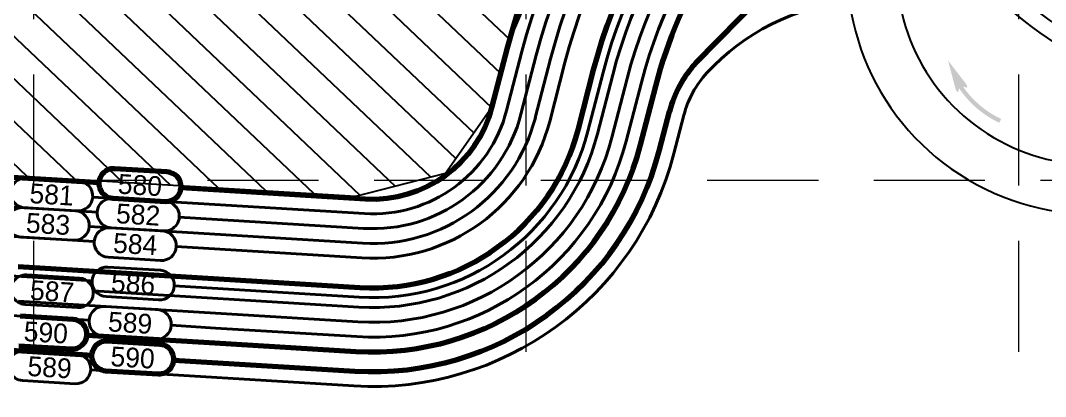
# Model space of a CAD drawing. Header units: inches. Extents: x -5337 to 1057, y 15227 to 19227.
# Drawn here: x -3040.3 to -2832.6, y 15985.4 to 16061.7 of the extents above; entities that cross this region are included whole.
import ezdxf
from ezdxf.enums import TextEntityAlignment as Align

# ---------------------------------------------------------------- set-up
doc = ezdxf.new("R2010")
doc.units = ezdxf.units.IN
doc.header["$LTSCALE"] = 150
doc.header["$MEASUREMENT"] = 0
doc.linetypes.add('HIDDEN', pattern=[0.375, 0.25, -0.125])
for name, color, linetype in [('COMT-MIN', 84, 'Continuous'), ('CONT-MJR', 84, 'Continuous'), ('grid', 7, 'HIDDEN'), ('PAVING', 7, 'Continuous'), ('ROW', 7, 'Continuous'), ('STORM', 7, 'Continuous')]:
    doc.layers.add(name, color=color, linetype=linetype)
doc.styles.add('Style-ENGINEERING', font='ENGINEERING.shx')

msp = doc.modelspace()

# ---------------------------------------------------------------- hatches: boundary and pattern name
at = {"layer": 'PAVING', "linetype": 'Continuous', "lineweight": 30}
h = msp.add_hatch(color=256, dxfattribs=at)
edge = h.paths.add_edge_path()
edge.add_line((-2848.817565174559, 16048.9264947827), (-2852.387401259288, 16053.56002522375))
edge.add_line((-2852.387401259288, 16053.56002522375), (-2850.89661221813, 16047.91275329168))
edge.add_line((-2850.896612218132, 16047.91275329168), (-2850.897531890916, 16047.91222798177))
edge.add_ellipse((-2850.639494317358, 16047.68314685866), major_axis=(0.2454876289483417, -0.5033247699381794), ratio=0.285714285714286, start_angle=235.2730666666667, end_angle=377.1826722222223)
edge.add_line((-2850.362479991716, 16047.22300710444), (-2850.359807924871, 16047.22394413761))
edge.add_line((-2850.359807924868, 16047.2239441376), (-2850.144331533573, 16047.92298811676))
edge.add_line((-2850.144331533575, 16047.92298811676), (-2850.149946670808, 16047.91349232357))
edge.add_arc((-2833.260842110249, 16059.40884125879), 20.43, 214.2406507238549, 244.6489201682993)
edge.add_line((-2842.00822680668, 16040.94622606932), (-2841.640005920903, 16041.72340900849))
edge.add_arc((-2833.260842110249, 16059.40884125879), 19.57000000000001, 214.5731146127437, 244.6489201682993, ccw=False)
edge.add_line((-2849.374833576796, 16048.30369925087), (-2849.37366333856, 16048.30350294327))
edge.add_line((-2849.373663338562, 16048.30350294327), (-2848.590296160864, 16048.07624486331))
edge.add_line((-2848.590296160864, 16048.07624486331), (-2848.587847148467, 16048.07532100225))
edge.add_ellipse((-2848.789520491195, 16048.58017850124), major_axis=(0.2454876289483417, -0.5033247699381794), ratio=0.2857142857142859, start_angle=345.5032805555555, end_angle=485.8315277777779)
edge.add_line((-2848.816639502433, 16048.93169160998), (-2848.817953442682, 16048.92803680473))

# ---------------------------------------------------------------- linework, layer by layer
at = {"color": 5}
for p, q in [((-3065.791073593009, 16176.31559852742), (-2941.113366749441, 16057.76091628294)), ((-3069.8172415718, 16171.51951312546), (-2943.075483757726, 16051.00214714915)), ((-3073.843409550591, 16166.72342772351), (-2944.841793526557, 16044.05718703028)), ((-3077.869577529382, 16161.92734232155), (-2948.471237427097, 16038.88386099545)), ((-3081.895745508173, 16157.1312569196), (-2952.11101246746, 16033.72035872967)), ((-3085.921913486964, 16152.33517151765), (-2957.220087011656, 16029.95399746214)), ((-3089.948081465755, 16147.53908611569), (-2964.367437838866, 16028.12581105504)), ((-3093.974249444545, 16142.74300071374), (-2971.514788666078, 16026.29762464794)), ((-3098.00041742334, 16137.94691531179), (-2980.892069823247, 16026.58985486052)), ((-3102.026585402127, 16133.15082990983), (-2990.571085725967, 16027.16900137744)), ((-3106.05275338092, 16128.35474450788), (-3000.250101628691, 16027.74814789436)), ((-3107.641272204462, 16121.24072490309), (-3009.929117531412, 16028.32729441129)), ((-3108.648902931789, 16113.57434509365), (-3019.608133434134, 16028.90644092821)), ((-3109.693194042215, 16105.94282524579), (-3029.287149336855, 16029.48558744514)), ((-3112.359531322452, 16099.85369154792), (-3038.966165239579, 16030.06473396206)), ((-2941.70700278496, 16056.38288270698), (-2926.453164319308, 16091.79229236232)), ((-2944.851533762183, 16044.01888936066), (-2941.70700278496, 16056.38288270698)), ((-2954.226110640986, 16030.71981224253), (-2944.851533762183, 16044.01888936066)), ((-3092.592687866108, 16033.27349135083), (-2972.366640715585, 16026.0797335194)), ((-2972.366640715585, 16026.0797335194), (-2954.226110640986, 16030.71981224253))]:
    msp.add_line(p, q, dxfattribs=at)
at = {"layer": 'COMT-MIN', "color": 5, "linetype": 'Continuous', "lineweight": 40}
for p, q in [((-2941.804138175792, 16043.4676044059), (-2938.716696646237, 16055.40598260486)), ((-2938.899715296458, 16042.7164580167), (-2935.812173798575, 16054.65483873222)), ((-2935.995292417127, 16041.9653116275), (-2932.907750919241, 16053.90369234303)), ((-2933.090769569464, 16041.21416775486), (-2930.003328039908, 16053.15254595383)), ((-2925.345609407319, 16039.21114487863), (-2922.258167877762, 16051.14952307759)), ((-2923.409295003841, 16038.71041478079), (-2920.321853474283, 16050.64879297976)), ((-2920.504872124506, 16037.95926839159), (-2917.417430594951, 16049.89764659056)), ((-2917.600449245174, 16037.20812200239), (-2914.513007715619, 16049.14650020136)), ((-2907.918964627395, 16034.70432297623), (-2905.900974557879, 16042.50730020892)), ((-3039.107390570882, 16029.71917834524), (-3039.107563043926, 16029.71943434736)), ((-3028.460756656526, 16029.06900120495), (-3039.107390570882, 16029.71917834524)), ((-3028.460741069424, 16029.06908088879), (-3028.460756656526, 16029.06900120495)), ((-3025.649231426736, 16025.89179875908), (-2970.619437525567, 16022.53034881435)), ((-3021.577955141425, 16025.64282585134), (-3021.578150792733, 16025.64305547169)), ((-3010.931321227074, 16024.99264871104), (-3021.577955141425, 16025.64282585134)), ((-3046.747662692735, 16024.1749291388), (-3024.755480074999, 16022.83157154577)), ((-3039.828452470278, 16023.75204258784), (-3039.828643350495, 16023.75231644687)), ((-3029.181818555928, 16023.10186544755), (-3039.828452470278, 16023.75204258784)), ((-3039.473387038168, 16023.73059699732), (-3039.473302224435, 16023.73067338392)), ((-3039.473302224435, 16023.73067338392), (-3028.82635833886, 16023.08010391998)), ((-3010.931328818233, 16024.99270201311), (-3010.931321227074, 16024.99264871104)), ((-3029.181821375989, 16023.1019629883), (-3029.181818555928, 16023.10186544755)), ((-3008.119819862921, 16021.81540862782), (-2970.802325463672, 16019.53592867236)), ((-3026.370313253294, 16019.92465597013), (-2970.985257050817, 16016.54151119263)), ((-3022.177291281654, 16019.66825103793), (-3022.177514036335, 16019.66851358369)), ((-3011.530657367302, 16019.01807389763), (-3022.177291281654, 16019.66825103793)), ((-3021.943974786975, 16019.65421812165), (-3021.94386679498, 16019.65432089001)), ((-3021.94386679498, 16019.65432089001), (-3011.296922909403, 16019.00375142607)), ((-3045.202726073296, 16018.06947475424), (-3025.354840750659, 16016.85707168696)), ((-3040.194467344732, 16017.76347909683), (-3040.194364123834, 16017.76353762652)), ((-3040.194364123834, 16017.76353762652), (-3029.547420238257, 16017.11296816258)), ((-3011.530692061833, 16019.01816012512), (-3011.530657367302, 16019.01807389763)), ((-3008.719181889865, 16015.84088666264), (-2971.168193190642, 16013.54709399212)), ((-3022.543338030573, 16013.67967623365), (-3022.543202935207, 16013.6797460766)), ((-3022.543202935207, 16013.6797460766), (-3011.896259049634, 16013.02917661267)), ((-3022.595164531587, 16011.67880472751), (-3022.59535412372, 16011.67911466035)), ((-3011.948530617232, 16011.02862758722), (-3022.595164531587, 16011.67880472751)), ((-3011.948532149216, 16011.02876120177), (-3011.948530617232, 16011.02862758722)), ((-3045.798781726495, 16010.09089350048), (-3025.772683702868, 16008.86762587475)), ((-3039.007112101255, 16010.09528695672), (-3039.007251333665, 16010.09551575203)), ((-3028.360478186903, 16009.44510981642), (-3039.007112101255, 16010.09528695672)), ((-3028.36042935916, 16009.44516229345), (-3028.360478186903, 16009.44510981642)), ((-3025.570233743827, 16006.85153174796), (-2971.777853980559, 16003.56569560567)), ((-3009.137023753115, 16007.85145866009), (-2971.655913914565, 16005.5619747982)), ((-3040.685188076486, 16004.76921706532), (-2971.960779461882, 16000.57127775457)), ((-3022.961178117957, 16005.69027731031), (-3022.96107618514, 16005.69029976619)), ((-3022.96107618514, 16005.69029976619), (-3012.314132299565, 16005.03973030225)), ((-3077.228481921848, 16003.99585657824), (-3026.383721009364, 16000.89005988355)), ((-3039.373075327905, 16004.10667840199), (-3039.37302375481, 16004.1067819954)), ((-3039.37302375481, 16004.1067819954), (-3028.726079869235, 16003.45621253146)), ((-3023.206196986359, 16003.70120120332), (-3023.20639211603, 16003.70153744327)), ((-3012.559563072007, 16003.05102406303), (-3023.206196986359, 16003.70120120332)), ((-3012.559570141526, 16003.05118398469), (-3012.559563072007, 16003.05102406303)), ((-3009.748061260814, 15999.87388937792), (-3000.754221088764, 15999.32451079881)), ((-3000.754269588175, 15999.3245071326), (-2972.143679333392, 15997.57685833791)), ((-3023.572216110269, 15997.71270009323), (-3023.572108639912, 15997.712696242)), ((-3023.572108639912, 15997.712696242), (-3012.925164754337, 15997.06212677806)), ((-3039.519214835776, 15994.67901720527), (-3039.519449001114, 15994.67935596829)), ((-3028.872580921425, 15994.02884006498), (-3039.519214835776, 15994.67901720527)), ((-3028.872627026611, 15994.02900250971), (-3028.872580921425, 15994.02884006498)), ((-3026.061117589246, 15990.85171701784), (-2972.753373124115, 15987.59548856514)), ((-3039.885272995354, 15988.69051861825), (-3039.885126489331, 15988.69051224395)), ((-3039.885126489331, 15988.69051224395), (-3029.238182603754, 15988.03994278001))]:
    msp.add_line(p, q, dxfattribs=at)
at = {"layer": 'COMT-MIN', "color": 5, "linetype": 'Continuous', "lineweight": 40, "extrusion": (0, 0, -1)}
for centre, radius, start, end in [((2820.60265675166, 16024.85957915412), 121.9999999999971, 14.5000214978677, 67.54112149786339), ((2820.60265675166, 16024.85957915412), 118.9999999999971, 14.5000214978677, 67.54112149786339), ((2820.60265675166, 16024.85957915412), 115.9999999999985, 14.5000214978677, 67.54112149786339), ((2820.60265675166, 16024.85957915412), 112.9999999999992, 14.5000214978677, 67.54112149786339), ((2820.60265675166, 16024.85957915412), 104.9999999999982, 14.5000214978677, 67.54112149786339), ((2820.60265675166, 16024.85957915412), 102.9999999999982, 14.5000214978677, 67.54112149786339), ((2820.60265675166, 16024.85957915412), 99.9999999999982, 14.5000214978677, 67.54112149786339), ((2820.60265675166, 16024.85957915412), 96.99999999999993, 14.5000214978677, 67.54112149786339), ((2867.486953478065, 16019.94072983691), 45.90869481404084, 42.66610098204359, 83.87812270027142)]:
    msp.add_arc(centre, radius, start, end, dxfattribs=at)
at = {"layer": 'COMT-MIN', "color": 5, "linetype": 'Continuous', "lineweight": 40}
for centre, radius, start, end in [((-2886.538023523526, 16037.49969327699), 20, 137.3338990179564, 165.4999797285826), ((-2968.912260817295, 16050.47828316109), 30.99999999999505, 266.504521292206, 345.4999812799183), ((-2968.912260817295, 16050.47828316109), 27.99999999999407, 266.5044774476513, 345.4999812799183), ((-2968.912260817295, 16050.47828316109), 36.99999999999645, 266.5044451542806, 345.4999812799183), ((-2968.912260817295, 16050.47828316109), 33.99999999999644, 266.5044837080422, 345.4999812799183), ((-2968.912260817295, 16050.47828316109), 49.99999999999645, 266.5044888344892, 345.4999812799183), ((-2968.912260817295, 16050.47828316109), 46.99999999999648, 266.5045064956043, 345.4999812799183), ((-2968.912260817295, 16050.47828316109), 44.99999999999646, 266.5045064956043, 345.4999812799183), ((-2968.912260817295, 16050.47828316109), 52.99999999999785, 266.5045062798833, 345.4999812799183), ((-2968.912260817295, 16050.47828316109), 62.99999999999783, 266.5045062798833, 345.4999812799183), ((-3039.290475041047, 16026.72501567234), 2.999999999999788, 86.50447016879998, 266.5044701688), ((-3028.643653066545, 16026.07466221376), 3.000000000001548, 266.5044701688, 86.50447016879998), ((-3021.761062789854, 16022.64863679667), 2.999999999999788, 86.50447016879998, 266.5044701688), ((-3040.011555347613, 16020.75789777185), 3.000000000001493, 86.50447016885201, 266.504470168852), ((-3011.114240815352, 16021.99828333809), 3.000000000001493, 266.504470168852, 86.50447016885201), ((-3029.36473337311, 16020.10754431327), 3.000000000003475, 266.5044701688, 86.50447016879998), ((-3022.360426033454, 16016.67409490867), 3.000000000001493, 86.50447016885201, 266.504470168852), ((-3011.713604058954, 16016.02374145009), 3.000000000001548, 266.5044701688, 86.50447016879998), ((-3022.778266120838, 16008.68469598533), 2.999999999999677, 86.50447016885201, 266.504470168852), ((-3012.131444146336, 16008.03434252675), 3.000000000001548, 266.5044701688, 86.50447016879998), ((-3039.190163330786, 16007.10109707701), 2.999999999999732, 86.50447016879998, 266.5044701688), ((-3028.543341356281, 16006.45074361843), 3.000000000001603, 266.5044701688, 86.50447016879998), ((-3023.389304113149, 16000.70711876825), 2.999999999999732, 86.50447016879998, 266.5044701688), ((-3012.742482138647, 16000.05676530967), 3.000000000001603, 266.5044701688, 86.50447016879998), ((-3039.702360998235, 15991.68493729327), 3.000000000001548, 86.50447016879998, 266.5044701688), ((-3029.055539023731, 15991.03458383469), 3.000000000001548, 266.5044701688, 86.50447016879998)]:
    msp.add_arc(centre, radius, start, end, dxfattribs=at)
at = {"layer": 'CONT-MJR', "color": 5, "linetype": 'Continuous', "lineweight": 70}
for p, q in [((-2903.450670184093, 16053.08703838143), (-2890.020350634837, 16066.82937247776)), ((-2944.708561055126, 16044.2187507951), (-2941.621119525571, 16056.15712899406)), ((-2927.281926327358, 16039.71197494479), (-2924.19448228124, 16051.65025317543)), ((-2914.696004378373, 16036.45698951667), (-2911.608562848818, 16048.39536771563)), ((-2910.823407282558, 16035.45546401667), (-2908.805417213043, 16043.25844124937)), ((-3048.292501860404, 16030.28048600824), (-3024.400350942871, 16028.82106889082)), ((-3021.222872782735, 16031.63235861262), (-3021.223020761272, 16031.63256753833)), ((-3010.576238868382, 16030.98218147233), (-3021.222872782735, 16031.63235861262)), ((-3010.57619878677, 16030.98221407975), (-3010.576238868382, 16030.98218147233)), ((-3007.764690856591, 16027.80490390956), (-2970.436509907067, 16025.52476653608)), ((-3021.588844755512, 16025.64373018829), (-3021.58878443629, 16025.6438536513)), ((-3021.58878443629, 16025.6438536513), (-3010.941840550713, 16024.99328418737)), ((-3040.757461479565, 16011.78668128916), (-2971.533975334602, 16007.55825408459)), ((-3040.286325080682, 16001.73894833186), (-3040.286564441647, 16001.73926019198)), ((-3029.639691166329, 16001.08877119157), (-3040.286325080682, 16001.73894833186)), ((-3029.639742467145, 16001.08890673341), (-3029.639691166329, 16001.08877119157)), ((-3081.521210685516, 15997.24463244659), (-3025.875274742317, 15993.8459592934)), ((-3026.828233059647, 15997.91162075246), (-3000.937131780856, 15996.33009204393)), ((-3022.697666192833, 15996.6570677767), (-3022.697946677819, 15996.65742328703)), ((-3012.051032278483, 15996.0068906364), (-3022.697666192833, 15996.6570677767)), ((-3040.652236734235, 15995.75044337054), (-3030.005292848658, 15995.0998739066)), ((-3012.051124703319, 15996.00706982846), (-3012.051032278483, 15996.0068906364)), ((-3000.937180610452, 15996.33008839689), (-2972.326590355671, 15994.58243960219)), ((-3030.676461401596, 15994.13897148546), (-3025.87823476383, 15993.84613667559)), ((-3009.239614759748, 15992.82979262584), (-2972.570463123058, 15990.58990736368)), ((-3023.063770672061, 15990.66858593699), (-3023.063577846387, 15990.66856281538)), ((-3023.063577846387, 15990.66856281538), (-3012.416633960813, 15990.01799335144))]:
    msp.add_line(p, q, dxfattribs=at)
at = {"layer": 'CONT-MJR', "color": 5, "linetype": 'Continuous', "lineweight": 70, "extrusion": (0, 0, -1)}
for radius, end in [(124.9999999999957, 67.54112149786339), (106.9999999999981, 67.54112149786339), (93.99999999999993, 49.7953601091541)]:
    msp.add_arc((2820.60265675166, 16024.85957915412), radius, 14.5000214978677, end, dxfattribs=at)
at = {"layer": 'CONT-MJR', "color": 5, "linetype": 'Continuous', "lineweight": 70}
for centre, radius, start, end in [((-2886.538023523526, 16037.49969327699), 23, 137.3351387995254, 165.4999797285826), ((-2968.912260817295, 16050.47828316109), 24.9999999999929, 266.504514186162, 345.4999812799183), ((-2968.912260817295, 16050.47828316109), 42.99999999999645, 266.5045045130833, 345.4999812799183), ((-2968.912260817295, 16050.47828316109), 55.99999999999785, 266.5045062798833, 345.4999812799183), ((-2968.912260817295, 16050.47828316109), 59.99999999999783, 266.5045062798833, 345.4999812799183), ((-3021.405932758393, 16028.63814886331), 3.000000000001548, 86.50447016879998, 266.5044701688), ((-3010.759110783889, 16027.98779540473), 3.000000000003364, 266.5044701688, 86.50447016879998), ((-3029.822654464264, 15998.09448805839), 3.000000000001548, 266.5044701688, 86.50447016879998), ((-3022.88085867494, 15993.66300461201), 2.999999999999788, 86.50447016879998, 266.5044701688), ((-3012.234036700438, 15993.01265115343), 3.000000000001493, 266.504470168852, 86.50447016885201)]:
    msp.add_arc(centre, radius, start, end, dxfattribs=at)
at = {"layer": 'grid', "color": 252, "linetype": 'HIDDEN', "lineweight": 0, "ltscale": 0.6}
for p, q in [((-3037.643858640613, 19121.98416579754), (-3037.643858640614, 15630.29360565876)), ((-2937.893858640604, 19121.98416579754), (-2937.893858640605, 15630.29360565876)), ((-2838.143858640596, 19121.98416579754), (-2838.143858640596, 15630.29360565876)), ((-5229.907359441704, 16029.29360565879), (954.5926405588389, 16029.29360565879))]:
    msp.add_line(p, q, dxfattribs=at)
at = {"layer": 'PAVING'}
msp.add_arc((-2822.852456203193, 16072.42351390912), 40, 99.06106183546414, 299.9605090577027, dxfattribs=at)
at = {"layer": 'ROW'}
for centre, radius, start, end in [((-2744.584819354626, 15912.60264621807), 457.4999999999988, 128.8499951688408, 170.039639613283), ((-2822.852456203193, 16072.42351390912), 50, 99.06106183546414, 312.8167479465022)]:
    msp.add_arc(centre, radius, start, end, dxfattribs=at)
at = {"layer": 'STORM', "color": 5}
for centre, radius in [((-2795.462946025291, 16113.65799842523), 63.37500000000014), ((-2795.462946025291, 16113.65799842524), 66.62500000000273)]:
    msp.add_arc(centre, radius, 222.3708354455522, 247.3193402575471, dxfattribs=at)

# ---------------------------------------------------------------- texts
at = {"layer": 'COMT-MIN', "color": 5, "linetype": 'Continuous', "lineweight": 40, "style": 'Style-ENGINEERING'}
for s, p in [('581', (-3033.968367484842, 16026.40016439338)), ('582', (-3016.43878413653, 16022.32368051707)), ('583', (-3034.68958640349, 16020.43308964056)), ('584', (-3017.038222761645, 16016.34920315543)), ('587', (-3033.868246034466, 16006.77633400944)), ('586', (-3017.456097200999, 16008.3598877822)), ('589', (-3018.067233467798, 16000.38235074093)), ('589', (-3034.380453770435, 15991.3602616781))]:
    msp.add_text(s, height=4.000000200000001, rotation=356.5044701688, dxfattribs=at).set_placement(p, align=Align.MIDDLE_CENTER)
at = {"layer": 'CONT-MJR', "color": 5, "linetype": 'Continuous', "lineweight": 70, "style": 'Style-ENGINEERING'}
for s, p in [('580', (-3016.083654031139, 16028.31313485247)), ('590', (-3035.147416300309, 15998.42011689535)), ('590', (-3017.558859897352, 15993.33833379196))]:
    msp.add_text(s, height=4.000000200000001, rotation=356.5044701688, dxfattribs=at).set_placement(p, align=Align.MIDDLE_CENTER)

doc.saveas('drawing.dxf')
